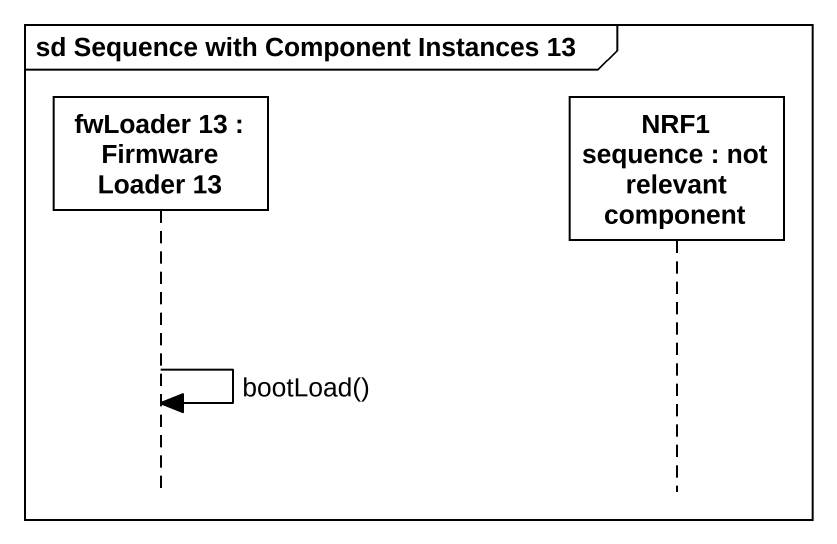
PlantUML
@startuml
mainframe sd Sequence with Component Instances 13
hide footbox
participant "fwLoader 13 : Firmware Loader 13" as fwLoader_13
participant "NRF1 sequence : not relevant component" as NRF1_sequence

fwLoader_13 -> fwLoader_13 : bootLoad()
@enduml
